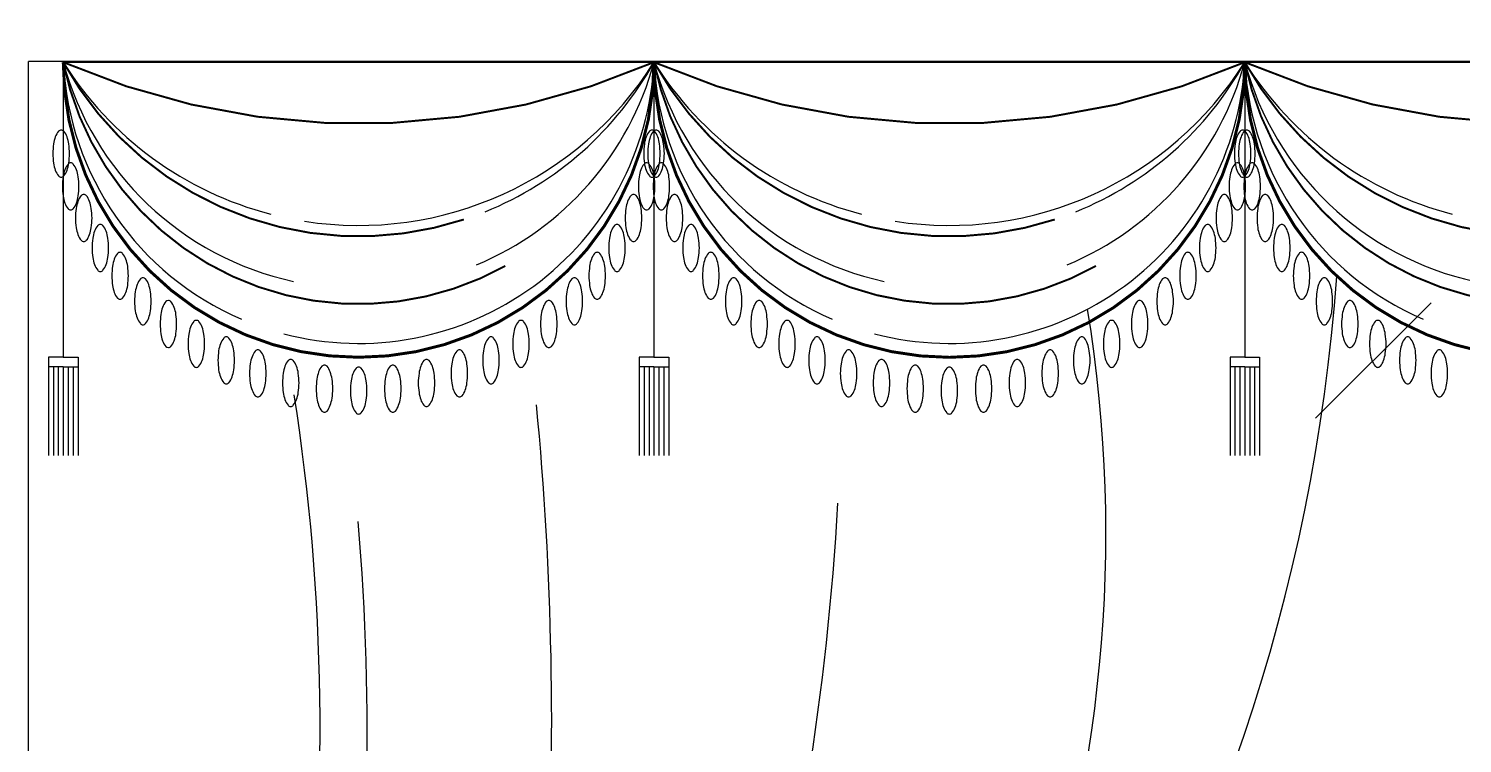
# Model space of a CAD drawing. Header units: millimetres. Extents: x 71641 to 191108, y -23091 to 29972.
# Drawn here: x 108719 to 109998, y -2816 to -2178 of the extents above; entities that cross this region are included whole.
import ezdxf

# ---------------------------------------------------------------- set-up
doc = ezdxf.new("R2010")
doc.units = ezdxf.units.MM
doc.layers.add('DM', color=6, linetype='Continuous')
doc.layers.add('DOOR', color=6, linetype='Continuous')

msp = doc.modelspace()

# ---------------------------------------------------------------- hatches: boundary and pattern name
h = msp.add_hatch()
h.set_pattern_fill('AR-RROOF', color=140, scale=25, angle=45, style=0)
h.set_pattern_definition([(45, (-4175.64, 6613.1), (538.8154, 1436.841), [9525, -1270, 3175, -635]), (45, (-3802.96, 7434.8), (-1046.2, 148.174), [1905, -209.55, 3810, -476.25]), (45, (-4332.8, 7219.26), (2034.028, 2635.7052), [5080, -889, 2540, -635])])
h.paths.add_polyline_path([(111320.6, -2378.3, 0.013181), (111320.1, -2376.6), (111320.1, -2376.6), (111320.1, -2376.6), (111320.6, -2378.1, -0.003718), (111318.9, -2353.5, -0.394282), (110960.5, -2386), (110960.5, -3877.1), (111707.7, -3877.1), (111707.7, -3320.3, -0.154951), (111322.1, -2395.9, -0.017547), (111321.6, -2400.1), (111321.6, -2400.1, 0.017547), (111322.1, -2395.9, -0.00267)])
h.paths.add_polyline_path([(111707.7, -3320.3), (111707.7, -3877.1), (112176.1, -3877.1, -0.007328), (112210, -3781.6), (112203.4, -3768.4), (112203.4, -3747.7, 0.095484), (112200.9, -3734.9), (112194.3, -3718.3), (112188.1, -3709, -0.094171)])
h.paths.add_polyline_path([(110960.5, -2386, -0.23153), (110858.7, -2177.9, -1), (110331.5, -2177.9), (110331.5, -2441.4), (110344.7, -2441.4), (110344.7, -2450.1), (110331.5, -2450.1), (110318.3, -2450.1), (110318.3, -2441.4), (110331.5, -2441.4), (110331.5, -2177.9, -0.658735), (109886.4, -2369.1, -0.166286), (109466.1, -3357.1), (109466.1, -3877.1), (110960.5, -3877.1)])
h.paths.add_polyline_path([(110845.5, -2441.4), (110858.7, -2441.4), (110871.9, -2441.4), (110871.9, -2450.1), (110858.7, -2450.1), (110845.5, -2450.1)], flags=16)
h.paths.add_polyline_path([(110623.3, -2489.5), (110623.3, -2489.5, 0.000001)], flags=16)
h.paths.add_polyline_path([(110653.4, -2484.3), (110653.4, -2484.3, 0.000001)], flags=16)
h.paths.add_polyline_path([(110595.1, -2492.2, 0.000665), (110595.1, -2492.2, -0.004456), (110595, -2492.2, 0.22453), (110597.4, -2491.2, 0.091563), (110600.3, -2486.1, 0.048293), (110601.8, -2479.8, 0.036075), (110602.5, -2471.2, 0.036075), (110601.8, -2462.6, 0.048293), (110600.3, -2456.3), (110600.3, -2456.3), (110600.3, -2456.3), (110600.3, -2456.3, 0.091563), (110597.4, -2451.3, 0.220552), (110595.1, -2450.2, 0.220552), (110592.8, -2451.3, 0.091563), (110589.9, -2456.3, 0.048293), (110588.3, -2462.6, 0.036075), (110587.7, -2471.2, 0.036075), (110588.3, -2479.8), (110588.3, -2479.8), (110588.3, -2479.8), (110588.3, -2479.8), (110588.3, -2479.8), (110588.3, -2479.8, 0.048293), (110589.9, -2486.1, 0.091563), (110592.8, -2491.2, 0.220552)], flags=16)
h.paths.add_polyline_path([(110678.3, -2447.3, 0.036075), (110677.7, -2455.9, 0.036075), (110678.3, -2464.5), (110678.3, -2464.5), (110678.3, -2464.5, 0.048293), (110679.8, -2470.8, 0.091563), (110682.7, -2475.9, 0.220552), (110685, -2476.9, 0.220552), (110687.3, -2475.9, 0.091563), (110690.2, -2470.8, 0.048292), (110691.8, -2464.5, 0.036075), (110692.4, -2455.9, 0.036075), (110691.8, -2447.3, 0.048293), (110690.2, -2441.1, 0.091563), (110687.3, -2436, 0.220552), (110685, -2434.9, 0.220552), (110682.7, -2436, 0.091563), (110679.8, -2441.1, 0.048293)], flags=16)
h.paths.add_polyline_path([(110562.3, -2489.5), (110562.3, -2489.5, 0.000001), (110562.3, -2489.5), (110562.3, -2489.5), (110562.3, -2489.5, 0.220552), (110564.6, -2490.5, 0.220552), (110566.9, -2489.5, 0.091563), (110569.8, -2484.4, 0.048293), (110571.4, -2478.1, 0.036075), (110572, -2469.5, 0.036075), (110571.4, -2460.9, 0.048293), (110569.8, -2454.6, 0.091563), (110566.9, -2449.5, 0.220551), (110564.6, -2448.5, 0.004636), (110564.5, -2448.5, -0.001549), (110564.6, -2448.5, 0.001551), (110564.5, -2448.5, -0.225421), (110566.9, -2449.5, -0.091563), (110569.8, -2454.6, -0.048292), (110571.4, -2460.9), (110571.4, -2460.9), (110571.4, -2460.9, -0.03575), (110572, -2469.4, -0.0364), (110571.4, -2478.1), (110571.4, -2478.1), (110571.4, -2478.1, -0.048292), (110569.8, -2484.4, -0.091562), (110566.9, -2489.5, -0.222274), (110564.6, -2490.5, -0.218832)], flags=16)
h.paths.add_polyline_path([(110715.5, -2424.3), (110715.5, -2424.3)], flags=16)
h.paths.add_polyline_path([(110536.8, -2444.4), (110536.8, -2444.4)], flags=16)
h.paths.add_polyline_path([(110740, -2450.5, 0.220552), (110742.3, -2449.4, 0.091563), (110745.2, -2444.3, 0.048293), (110746.7, -2438.1, 0.036075), (110747.3, -2429.5, 0.036075), (110746.7, -2420.9, 0.048293), (110745.2, -2414.6, 0.091563), (110742.3, -2409.5, 0.220552), (110740, -2408.5, 0.220552), (110737.7, -2409.5, 0.091563), (110734.8, -2414.6, 0.048293), (110733.2, -2420.9, 0.036075), (110732.6, -2429.5, 0.036075), (110733.2, -2438.1, 0.048293), (110734.8, -2444.3, 0.091563), (110737.7, -2449.4, 0.220552)], flags=16)
h.paths.add_polyline_path([(110505.1, -2434.9, -0.001548), (110505.1, -2434.9, 0.001548)], flags=16)
h.paths.add_polyline_path([(110772.2, -2411.8, 0.036075), (110771.6, -2403.2, 0.048293), (110770.1, -2396.9, 0.091563), (110767.2, -2391.8), (110767.2, -2391.8), (110767.2, -2391.8), (110767.2, -2391.8, -0.091562), (110770.1, -2396.9, -0.048293), (110771.6, -2403.2, -0.036075), (110772.2, -2411.8, -0.036075), (110771.6, -2420.4, -0.048293), (110770.1, -2426.7, -0.091563), (110767.2, -2431.8), (110767.2, -2431.8, 0.091562), (110770.1, -2426.7, 0.048292), (110771.6, -2420.4, 0.036075)], flags=16)
h.paths.add_polyline_path([(110471.7, -2459.1, 0.091563), (110474.6, -2464.2, 0.220551), (110476.9, -2465.3, 0.220552), (110479.2, -2464.2, 0.091562), (110482.2, -2459.1, 0.048293), (110483.7, -2452.8, 0.036075), (110484.3, -2444.2, 0.036075), (110483.7, -2435.6, 0.048293), (110482.2, -2429.4, 0.091562), (110479.2, -2424.3, 0.220552), (110476.9, -2423.2, 0.220552), (110474.6, -2424.3, 0.091563), (110471.7, -2429.4, 0.048293), (110470.2, -2435.6, 0.036075), (110469.6, -2444.2, 0.036075), (110470.2, -2452.8, 0.048293)], flags=16)
h.paths.add_polyline_path([(110785.3, -2411.4, 0.000002), (110785.3, -2411.4)], flags=16)
h.paths.add_polyline_path([(110452.5, -2449.4, 0.091563), (110455.4, -2444.3, 0.048293), (110457, -2438.1, 0.036075), (110457.6, -2429.5, 0.036075), (110457, -2420.9, 0.048293), (110455.4, -2414.6, 0.091563), (110452.5, -2409.5, 0.220552), (110450.2, -2408.5, 0.220552), (110447.9, -2409.5, 0.091563), (110445, -2414.6, 0.048293), (110443.5, -2420.9, 0.036075), (110442.9, -2429.5, 0.036075), (110443.5, -2438.1, 0.048293), (110445, -2444.3), (110445, -2444.3), (110445, -2444.3), (110445, -2444.3, 0.091563), (110447.9, -2449.4, 0.220552), (110450.2, -2450.5, 0.220552)], flags=16)
h.paths.add_polyline_path([(110954.8, -2431.8, 0.091563), (110957.8, -2426.7, 0.048293), (110959.3, -2420.4, 0.036075), (110959.9, -2411.8, 0.036075), (110959.3, -2403.2, 0.048293), (110957.8, -2396.9, 0.091563), (110954.8, -2391.8, 0.220551), (110952.5, -2390.8, 0.220551), (110950.2, -2391.8, 0.091563), (110947.3, -2396.9, 0.048293), (110945.8, -2403.2, 0.036075), (110945.2, -2411.8, 0.036075), (110945.8, -2420.4, 0.048293), (110947.3, -2426.7, 0.091562), (110950.2, -2431.8, 0.220552), (110952.5, -2432.8, 0.220551)], flags=16)
h.paths.add_polyline_path([(110929.8, -2370.4, 0.220552), (110927.5, -2371.5, 0.091563), (110924.6, -2376.6, 0.048293), (110923, -2382.9, 0.036075), (110922.4, -2391.5, 0.036075), (110923, -2400.1, 0.048292), (110924.6, -2406.3, 0.091563), (110927.5, -2411.4, 0.220551), (110929.8, -2412.5, 0.220552), (110932.1, -2411.4, 0.091563), (110935, -2406.3, 0.048292), (110936.5, -2400.1, 0.036075), (110937.1, -2391.5, 0.036075), (110936.5, -2382.9, 0.048293), (110935, -2376.6, 0.091562), (110932.1, -2371.5, 0.220552)], flags=16)
h.paths.add_polyline_path([(110805.7, -2388.6), (110805.7, -2388.6, 0.000001), (110805.7, -2388.6), (110805.7, -2388.6, 0.220552), (110808, -2389.7, 0.008958), (110808.1, -2389.7, -0.229965)], flags=16)
h.paths.add_polyline_path([(110432.1, -2420.4, 0.036075), (110432.7, -2411.8, 0.036075), (110432.1, -2403.2, 0.048293), (110430.5, -2396.9, 0.091563), (110427.6, -2391.8), (110427.6, -2391.8, -0.091563), (110430.5, -2396.9, -0.048292), (110432.1, -2403.2, -0.041233), (110432.7, -2413, -0.030919), (110432.1, -2420.4, -0.048293), (110430.5, -2426.7), (110430.5, -2426.7, 0.048293)], flags=16)
h.paths.add_polyline_path([(110911.7, -2388.6, 0.091563), (110914.6, -2383.6, 0.048293), (110916.2, -2377.3, 0.036075), (110916.8, -2368.7, 0.036075), (110916.2, -2360.1, 0.048293), (110914.6, -2353.8, 0.091563), (110911.7, -2348.7, 0.220552), (110909.4, -2347.7, 0.220552), (110907.1, -2348.7, 0.091562), (110904.2, -2353.8, 0.048292), (110902.7, -2360.1), (110902.7, -2360.1, -0.048292), (110904.2, -2353.8), (110904.2, -2353.8, 0.048292), (110902.7, -2360.1, 0.036075), (110902.1, -2368.7, 0.036075), (110902.7, -2377.3, 0.048293), (110904.2, -2383.6, 0.091563), (110907.1, -2388.6, 0.220551), (110909.4, -2389.7, 0.220552)], flags=16)
h.paths.add_polyline_path([(110818.3, -2343.8, 0.036075), (110818.9, -2352.4), (110818.9, -2352.4), (110818.9, -2352.4), (110818.9, -2352.4), (110818.9, -2352.4), (110818.9, -2352.4, -0.036075), (110818.3, -2343.8, -0.036075), (110818.9, -2335.2), (110818.9, -2335.2, 0.036075)], flags=16)
h.paths.add_polyline_path([(110404.8, -2411.4, 0.091563), (110407.8, -2406.3, 0.048293), (110409.3, -2400.1, 0.036075), (110409.9, -2391.5, 0.036075), (110409.3, -2382.9, 0.048293), (110407.8, -2376.6), (110407.8, -2376.6, -0.048293), (110409.3, -2382.9, -0.036075), (110409.9, -2391.5, -0.036075), (110409.3, -2400.1, -0.048293), (110407.8, -2406.3, -0.091563), (110404.8, -2411.4)], flags=16)
h.paths.add_polyline_path([(110891.8, -2364.8, 0.220552), (110894.1, -2363.7, 0.091563), (110897, -2358.6, 0.048293), (110898.5, -2352.4, 0.036075), (110899.1, -2343.8, 0.036075), (110898.5, -2335.2, 0.048293), (110897, -2328.9, 0.091563), (110894.1, -2323.8, 0.220552), (110891.8, -2322.8, 0.220552), (110889.5, -2323.8, 0.091563), (110886.5, -2328.9, 0.048292), (110885, -2335.2), (110885, -2335.2), (110885, -2335.2, 0.036075), (110884.4, -2343.8, 0.036075), (110885, -2352.4, 0.048292), (110886.5, -2358.6, 0.091563), (110889.5, -2363.7, 0.220552)], flags=16)
h.paths.add_polyline_path([(110838.1, -2337, 0.220552), (110840.4, -2338.1, 0.220552), (110842.7, -2337, 0.091563), (110845.6, -2331.9, 0.048292), (110847.2, -2325.7, 0.036075), (110847.8, -2317.1, 0.036075), (110847.2, -2308.5, 0.048293), (110845.6, -2302.2, 0.091563), (110842.7, -2297.1, 0.220551), (110840.4, -2296, 0.220552), (110838.1, -2297.1, 0.091562), (110835.2, -2302.2, 0.048292), (110833.7, -2308.5, 0.036075), (110833.1, -2317.1, 0.036075), (110833.7, -2325.7, 0.048292), (110835.2, -2331.9, 0.091563)], flags=16)
h.paths.add_polyline_path([(110382.2, -2347.7, 0.01172), (110382.1, -2347.7, -0.232874), (110384.5, -2348.7, -0.091562), (110387.4, -2353.8), (110387.4, -2353.8, 0.091563), (110384.5, -2348.7, 0.220551)], flags=16)
h.paths.add_polyline_path([(110874.7, -2337, -0.091563), (110871.8, -2331.9, -0.048293), (110870.2, -2325.7), (110870.2, -2325.7, 0.048293), (110871.8, -2331.9, 0.091563), (110874.7, -2337, 0.220552), (110877, -2338.1, 0.001556), (110877, -2338.1, -0.222184)], flags=16)
h.paths.add_polyline_path([(110218, -2414.6, 0.091563), (110215, -2409.5, 0.220551), (110212.7, -2408.5, 0.01172), (110212.6, -2408.5, -0.232874), (110215, -2409.5, -0.091562), (110218, -2414.6)], flags=17)
h.paths.add_polyline_path([(110188.3, -2464.2, 0.091562), (110191.2, -2459.1, 0.048293), (110192.8, -2452.8, 0.036075), (110193.4, -2444.2, 0.036075), (110192.8, -2435.6, 0.048293), (110191.2, -2429.4, 0.091563), (110188.3, -2424.3, 0.220551), (110186, -2423.2, 0.220551), (110183.7, -2424.3, 0.091563), (110180.8, -2429.4, 0.048293), (110179.3, -2435.6, 0.036075), (110178.6, -2444.2, 0.036075), (110179.3, -2452.8, 0.048293), (110180.8, -2459.1, 0.091563), (110183.7, -2464.2, 0.220552), (110186, -2465.3, 0.220552)], flags=16)
h.paths.add_polyline_path([(110237.6, -2390.8, 0.220551), (110235.3, -2391.8), (110235.3, -2391.8, -0.232873), (110237.8, -2390.8, -0.208294), (110239.9, -2391.8), (110239.9, -2391.8, 0.220552)], flags=17)
h.paths.add_polyline_path([(110160.1, -2475.9, 0.091563), (110163, -2470.8, 0.048292), (110164.6, -2464.5, 0.036075), (110165.2, -2455.9, 0.036075), (110164.6, -2447.3, 0.048293), (110163, -2441.1, 0.091563), (110160.1, -2436, 0.220552), (110157.8, -2434.9, 0.220552), (110155.5, -2436, 0.091563), (110152.6, -2441.1, 0.048293), (110151.1, -2447.3, 0.036075), (110150.4, -2455.9, 0.036075), (110151.1, -2464.5), (110151.1, -2464.5, -0.029868), (110150.5, -2457.4, -0.008559), (110150.4, -2455.4, 0.038437), (110151.1, -2464.5, 0.048292), (110152.6, -2470.8, 0.091563), (110155.5, -2475.9, 0.220552), (110157.8, -2476.9, 0.220552)], flags=16)
h.paths.add_polyline_path([(110258.1, -2411.4, 0.000001), (110258.1, -2411.4), (110258.1, -2411.4), (110258.1, -2411.4, 0.220552), (110260.4, -2412.5, 0.000547), (110260.4, -2412.5, -0.000077), (110260.4, -2412.5, 0.000078), (110260.4, -2412.5, -0.221127), (110258.1, -2411.4)], flags=17)
h.paths.add_polyline_path([(110126.2, -2484.3), (110126.2, -2484.3)], flags=16)
h.paths.add_polyline_path([(110858.6, -2279.8, -0.004018), (110858.7, -2279.3, 0.000144), (110858.7, -2279.3, 0.002319), (110858.6, -2279.8, 0.000125)], flags=16)
h.paths.add_polyline_path([(110364.6, -2364.8, 0.005141), (110364.6, -2364.8, -0.005143), (110364.6, -2364.8, 0.004138), (110364.6, -2364.8, -0.004136)], flags=16)
h.paths.add_polyline_path([(110283.1, -2388.6, 0.091563), (110286, -2383.6, 0.048293), (110287.5, -2377.3, 0.036075), (110288.1, -2368.7, 0.036075), (110287.5, -2360.1, 0.048293), (110286, -2353.8, 0.091563), (110283.1, -2348.7, 0.220552), (110280.8, -2347.7, 0.220552), (110278.5, -2348.7, 0.091563), (110275.5, -2353.8, 0.048292), (110274, -2360.1, 0.036075), (110273.4, -2368.7, 0.036075), (110274, -2377.3, 0.048293), (110275.5, -2383.6, 0.091563), (110278.5, -2388.6, 0.220551), (110280.8, -2389.7, 0.220552)], flags=17)
h.paths.add_polyline_path([(110098.2, -2490.5, 0.00727), (110098.2, -2490.5, 0.008961), (110098.4, -2490.5, 0.220552), (110100.7, -2489.5, 0.091563), (110103.6, -2484.4, 0.048292), (110105.1, -2478.1), (110105.1, -2478.1), (110105.1, -2478.1), (110105.1, -2478.1, -0.048292), (110103.6, -2484.4, -0.091563), (110100.7, -2489.5, -0.226962), (110098.3, -2490.5, -0.010127)], flags=16)
h.paths.add_polyline_path([(110291.7, -2352.4), (110291.7, -2352.4)], flags=17)
h.paths.add_polyline_path([(110073.1, -2456.3, 0.091563), (110070.2, -2451.3, 0.220552), (110067.9, -2450.2, 0.004636), (110067.8, -2450.2, -0.225418), (110070.2, -2451.3, -0.091562), (110073.1, -2456.3), (110073.1, -2456.3)], flags=16)
h.paths.add_polyline_path([(110850.1, -2268.1), (110850.1, -2268.1), (110850.1, -2268.1), (110850.1, -2268.1)], flags=16)
h.paths.add_polyline_path([(110350, -2338.1, -0.089876), (110348.9, -2338, 0.089876)], flags=16)
h.paths.add_polyline_path([(110310.9, -2337, 0.220552), (110313.2, -2338.1, 0.220552), (110315.5, -2337, 0.091563), (110318.4, -2331.9, 0.048293), (110319.9, -2325.7, 0.036075), (110320.6, -2317.1, 0.036075), (110319.9, -2308.5, 0.048293), (110318.4, -2302.2, 0.091563), (110315.5, -2297.1, 0.220551), (110313.2, -2296, 0.220552), (110310.9, -2297.1, 0.091563), (110308, -2302.2, 0.048293), (110306.5, -2308.5, 0.036075), (110305.8, -2317.1, 0.036075), (110306.5, -2325.7, 0.048293), (110308, -2331.9, 0.091563)], flags=17)
h.paths.add_polyline_path([(110037, -2448.5, -0.114882), (110038.4, -2448.7, 0.114882)], flags=16)
h.paths.add_polyline_path([(110012.5, -2449.5, 0.091563), (110009.6, -2444.4, 0.220551), (110007.3, -2443.4, 0.01172), (110007.1, -2443.4, -0.232874), (110009.6, -2444.4, -0.091563), (110012.5, -2449.5, -0.048293), (110014, -2455.8), (110014, -2455.8, 0.048293)], flags=16)
h.paths.add_polyline_path([(109971.2, -2464.5), (109971.2, -2464.5)], flags=16)
h.paths.add_polyline_path([(109944.5, -2459.1), (109944.5, -2459.1)], flags=16)
h.paths.add_polyline_path([(109925.3, -2449.4, 0.091563), (109928.2, -2444.3, 0.048293), (109929.7, -2438.1, 0.036075), (109930.4, -2429.5, 0.036075), (109929.7, -2420.9, 0.048293), (109928.2, -2414.6, 0.091563), (109925.3, -2409.5, 0.220552), (109923, -2408.5, 0.004636), (109922.9, -2408.5, -0.001549), (109923, -2408.5, 0.001551), (109922.9, -2408.5, -0.225421), (109925.3, -2409.5, -0.091562), (109928.2, -2414.6, -0.048293), (109929.7, -2420.9, -0.029076), (109930.3, -2427.8, -0.043077), (109929.7, -2438.1, -0.048292), (109928.2, -2444.3, -0.091563), (109925.3, -2449.4, -0.220865), (109923, -2450.5, -0.000029), (109923, -2450.5, 0.220896)], flags=16)
h.paths.add_polyline_path([(109900.4, -2431.8, 0.091563), (109903.3, -2426.7, 0.048293), (109904.8, -2420.4, 0.036075), (109905.5, -2411.8, 0.036075), (109904.8, -2403.2, 0.048293), (109903.3, -2396.9), (109903.3, -2396.9), (109903.3, -2396.9), (109903.3, -2396.9, 0.091563), (109900.4, -2391.8, 0.220552), (109898.1, -2390.8, 0.220551), (109895.8, -2391.8, 0.091563), (109892.9, -2396.9, 0.048292), (109891.3, -2403.2, 0.036075), (109890.7, -2411.8, 0.036075), (109891.3, -2420.4, 0.048293), (109892.9, -2426.7, 0.091563), (109895.8, -2431.8, 0.220552), (109898.1, -2432.8, 0.220552)], flags=17)

# ---------------------------------------------------------------- linework, layer by layer
at = {"color": 0}
for p in [(108718.9, -5007.1), (112455.2, -2207.1)]:
    msp.add_line(p, (108718.9, -2207.1), dxfattribs=at)
at = {"layer": 'DM', "color": 191}
for p, q in [((108749.8, -2207.9), (111385.9, -2207.9)), ((108736.6, -2471.4), (108736.6, -2559.2)), ((108749.8, -2471.4), (108736.6, -2471.4)), ((108749.8, -2480.1), (108736.6, -2480.1)), ((108741, -2480.1), (108741, -2559.2)), ((108745.4, -2480.1), (108745.4, -2559.2)), ((108749.8, -2471.4), (108763, -2471.4)), ((108749.8, -2480.1), (108763, -2480.1)), ((108749.8, -2480.1), (108749.8, -2559.2)), ((108754.2, -2480.1), (108754.2, -2559.2)), ((108758.6, -2480.1), (108758.6, -2559.2)), ((108763, -2471.4), (108763, -2559.2)), ((109277, -2471.4), (109263.9, -2471.4)), ((109277, -2471.4), (109263.9, -2471.4)), ((109263.9, -2471.4), (109263.9, -2559.2)), ((109277, -2480.1), (109263.9, -2480.1)), ((109277, -2480.1), (109263.9, -2480.1)), ((109268.2, -2480.1), (109268.2, -2559.2)), ((109272.6, -2480.1), (109272.6, -2559.2)), ((109277, -2471.4), (109290.2, -2471.4)), ((109277, -2471.4), (109290.2, -2471.4)), ((109277, -2480.1), (109290.2, -2480.1)), ((109277, -2480.1), (109277, -2559.2)), ((109277, -2480.1), (109290.2, -2480.1)), ((109281.4, -2480.1), (109281.4, -2559.2)), ((109285.8, -2480.1), (109285.8, -2559.2)), ((109290.2, -2471.4), (109290.2, -2559.2)), ((109791.1, -2471.4), (109791.1, -2559.2)), ((109804.3, -2471.4), (109791.1, -2471.4)), ((109804.3, -2471.4), (109791.1, -2471.4)), ((109804.3, -2480.1), (109791.1, -2480.1)), ((109804.3, -2480.1), (109791.1, -2480.1)), ((109795.5, -2480.1), (109795.5, -2559.2)), ((109799.9, -2480.1), (109799.9, -2559.2)), ((109804.3, -2471.4), (109817.4, -2471.4)), ((109804.3, -2471.4), (109817.4, -2471.4)), ((109804.3, -2480.1), (109817.4, -2480.1)), ((109804.3, -2480.1), (109804.3, -2559.2)), ((109804.3, -2480.1), (109817.4, -2480.1)), ((109808.7, -2480.1), (109808.7, -2559.2)), ((109813, -2480.1), (109813, -2559.2)), ((109817.4, -2471.4), (109817.4, -2559.2))]:
    msp.add_line(p, q, dxfattribs=at)
at = {"layer": 'DM', "color": 8}
for p, q in [((108749.8, -2207.9), (108749.8, -2471.4)), ((109277, -2207.9), (109277, -2471.4)), ((109804.3, -2207.9), (109804.3, -2471.4))]:
    msp.add_line(p, q, dxfattribs=at)
at = {"layer": 'DM', "color": 191}
for points in [[(108749.8, -2207.9, 2.64, 2.64, 1), (109277, -2207.9, 2.64, 2.64, 1)], [(109277, -2207.9, 2.64, 2.64, 1), (109804.3, -2207.9, 2.64, 2.64, 1)], [(109804.3, -2207.9, 2.64, 2.64, 1), (110331.5, -2207.9, 2.64, 2.64, 1)]]:
    msp.add_lwpolyline(points, format="xyseb", dxfattribs=at)
at = {"layer": 'DM', "color": 8}
for points in [[(108749.8, -2207.9, 1.76, 1.76, 0.208231), (109277, -2207.9, 1.76, 1.76, 0.208231)], [(108749.8, -2207.9, 1.76, 1.76, 0.508449), (109144.3, -2389.9, 1.76, 1.76, 0.508449)], [(108749.8, -2207.9, 1.76, 1.76, 0.360448), (109107.4, -2348.4, 1.76, 1.76, 0.360448)], [(109277, -2207.9, 1.76, 1.76, 0.208231), (109804.3, -2207.9, 1.76, 1.76, 0.208231)], [(109277, -2207.9, 1.76, 1.76, 0.508449), (109671.5, -2389.9, 1.76, 1.76, 0.508449)], [(109277, -2207.9, 1.76, 1.76, 0.360448), (109634.7, -2348.4, 1.76, 1.76, 0.360448)], [(109804.3, -2207.9, 1.76, 1.76, 0.208231), (110331.5, -2207.9, 1.76, 1.76, 0.208231)], [(109804.3, -2207.9, 1.76, 1.76, 0.508449), (110198.7, -2389.9, 1.76, 1.76, 0.508449)], [(109804.3, -2207.9, 1.76, 1.76, 0.360448), (110161.9, -2348.4, 1.76, 1.76, 0.360448)]]:
    msp.add_lwpolyline(points, format="xyseb", dxfattribs=at)
at = {"layer": 'DM', "color": 191}
for points in [[(108748, -2268.5, 0.220552), (108745.7, -2269.5, 0.091563), (108742.7, -2274.6, 0.048293), (108741.2, -2280.9, 0.036075), (108740.6, -2289.5, 0.036075), (108741.2, -2298.1, 0.048293), (108742.7, -2304.4, 0.091563), (108745.7, -2309.5, 0.220552), (108748, -2310.5, 0.220552), (108750.3, -2309.5, 0.091563), (108753.2, -2304.4, 0.048293), (108754.7, -2298.1, 0.036075), (108755.3, -2289.5, 0.036075), (108754.7, -2280.9, 0.048293), (108753.2, -2274.6, 0.091563), (108750.3, -2269.5, 0.220552)], [(108756.4, -2297.8, 0.220552), (108754.1, -2298.9, 0.091563), (108751.2, -2304, 0.048293), (108749.7, -2310.2, 0.036075), (108749, -2318.8, 0.036075), (108749.7, -2327.4, 0.048293), (108751.2, -2333.7, 0.091563), (108754.1, -2338.8, 0.220552), (108756.4, -2339.9, 0.220552), (108758.7, -2338.8, 0.091563), (108761.6, -2333.7, 0.048293), (108763.2, -2327.4, 0.036075), (108763.8, -2318.8, 0.036075), (108763.2, -2310.2, 0.048293), (108761.6, -2304, 0.091563), (108758.7, -2298.9, 0.220552)], [(109270.4, -2297.8, 0.220552), (109268.1, -2298.9, 0.091563), (109265.2, -2304, 0.048293), (109263.7, -2310.2, 0.036075), (109263.1, -2318.8, 0.036075), (109263.7, -2327.4, 0.048293), (109265.2, -2333.7, 0.091563), (109268.1, -2338.8, 0.220552), (109270.4, -2339.9, 0.220552), (109272.7, -2338.8, 0.091563), (109275.7, -2333.7, 0.048293), (109277.2, -2327.4, 0.036075), (109277.8, -2318.8, 0.036075), (109277.2, -2310.2, 0.048293), (109275.7, -2304, 0.091563), (109272.7, -2298.9, 0.220552)], [(109283.6, -2297.8, 0.220552), (109281.3, -2298.9, 0.091563), (109278.4, -2304, 0.048293), (109276.9, -2310.2, 0.036075), (109276.3, -2318.8, 0.036075), (109276.9, -2327.4, 0.048293), (109278.4, -2333.7, 0.091563), (109281.3, -2338.8, 0.220552), (109283.6, -2339.9, 0.220552), (109285.9, -2338.8, 0.091563), (109288.8, -2333.7, 0.048293), (109290.4, -2327.4, 0.036075), (109291, -2318.8, 0.036075), (109290.4, -2310.2, 0.048293), (109288.8, -2304, 0.091563), (109285.9, -2298.9, 0.220552)], [(109797.7, -2297.8, 0.220552), (109795.4, -2298.9, 0.091563), (109792.5, -2304, 0.048293), (109790.9, -2310.2, 0.036075), (109790.3, -2318.8, 0.036075), (109790.9, -2327.4, 0.048293), (109792.5, -2333.7, 0.091563), (109795.4, -2338.8, 0.220552), (109797.7, -2339.9, 0.220552), (109800, -2338.8, 0.091563), (109802.9, -2333.7, 0.048293), (109804.4, -2327.4, 0.036075), (109805, -2318.8, 0.036075), (109804.4, -2310.2, 0.048293), (109802.9, -2304, 0.091563), (109800, -2298.9, 0.220552)], [(109810.9, -2297.8, 0.220552), (109808.6, -2298.9, 0.091563), (109805.6, -2304, 0.048293), (109804.1, -2310.2, 0.036075), (109803.5, -2318.8, 0.036075), (109804.1, -2327.4, 0.048293), (109805.6, -2333.7, 0.091563), (109808.6, -2338.8, 0.220552), (109810.9, -2339.9, 0.220552), (109813.2, -2338.8, 0.091563), (109816.1, -2333.7, 0.048293), (109817.6, -2327.4, 0.036075), (109818.2, -2318.8, 0.036075), (109817.6, -2310.2, 0.048293), (109816.1, -2304, 0.091563), (109813.2, -2298.9, 0.220552)], [(108768.1, -2326, 0.220552), (108765.8, -2327.1, 0.091563), (108762.9, -2332.2, 0.048293), (108761.3, -2338.5, 0.036075), (108760.7, -2347.1, 0.036075), (108761.3, -2355.7, 0.048293), (108762.9, -2361.9, 0.091563), (108765.8, -2367, 0.220552), (108768.1, -2368.1, 0.220552), (108770.4, -2367, 0.091563), (108773.3, -2361.9, 0.048293), (108774.8, -2355.7, 0.036075), (108775.5, -2347.1, 0.036075), (108774.8, -2338.5, 0.048293), (108773.3, -2332.2, 0.091563), (108770.4, -2327.1, 0.220552)], [(109258.8, -2326, 0.220552), (109256.5, -2327.1, 0.091563), (109253.5, -2332.2, 0.048293), (109252, -2338.5, 0.036075), (109251.4, -2347.1, 0.036075), (109252, -2355.7, 0.048293), (109253.5, -2361.9, 0.091563), (109256.5, -2367, 0.220552), (109258.8, -2368.1, 0.220552), (109261.1, -2367, 0.091563), (109264, -2361.9, 0.048293), (109265.5, -2355.7, 0.036075), (109266.1, -2347.1, 0.036075), (109265.5, -2338.5, 0.048293), (109264, -2332.2, 0.091563), (109261.1, -2327.1, 0.220552)], [(109295.3, -2326, 0.220552), (109293, -2327.1, 0.091563), (109290.1, -2332.2, 0.048293), (109288.6, -2338.5, 0.036075), (109287.9, -2347.1, 0.036075), (109288.6, -2355.7, 0.048293), (109290.1, -2361.9, 0.091563), (109293, -2367, 0.220552), (109295.3, -2368.1, 0.220552), (109297.6, -2367, 0.091563), (109300.5, -2361.9, 0.048293), (109302.1, -2355.7, 0.036075), (109302.7, -2347.1, 0.036075), (109302.1, -2338.5, 0.048293), (109300.5, -2332.2, 0.091563), (109297.6, -2327.1, 0.220552)], [(109786, -2326, 0.220552), (109783.7, -2327.1, 0.091563), (109780.8, -2332.2, 0.048293), (109779.2, -2338.5, 0.036075), (109778.6, -2347.1, 0.036075), (109779.2, -2355.7, 0.048293), (109780.8, -2361.9, 0.091563), (109783.7, -2367, 0.220552), (109786, -2368.1, 0.220552), (109788.3, -2367, 0.091563), (109791.2, -2361.9, 0.048293), (109792.7, -2355.7, 0.036075), (109793.3, -2347.1, 0.036075), (109792.7, -2338.5, 0.048293), (109791.2, -2332.2, 0.091563), (109788.3, -2327.1, 0.220552)], [(109822.5, -2326, 0.220552), (109820.2, -2327.1, 0.091563), (109817.3, -2332.2, 0.048293), (109815.8, -2338.5, 0.036075), (109815.2, -2347.1, 0.036075), (109815.8, -2355.7, 0.048293), (109817.3, -2361.9, 0.091563), (109820.2, -2367, 0.220552), (109822.5, -2368.1, 0.220552), (109824.8, -2367, 0.091563), (109827.7, -2361.9, 0.048293), (109829.3, -2355.7, 0.036075), (109829.9, -2347.1, 0.036075), (109829.3, -2338.5, 0.048293), (109827.7, -2332.2, 0.091563), (109824.8, -2327.1, 0.220552)], [(108782.9, -2352.8, 0.220552), (108780.6, -2353.8, 0.091563), (108777.7, -2358.9, 0.048293), (108776.1, -2365.2, 0.036075), (108775.5, -2373.8, 0.036075), (108776.1, -2382.4, 0.048293), (108777.7, -2388.6, 0.091563), (108780.6, -2393.7, 0.220552), (108782.9, -2394.8, 0.220552), (108785.2, -2393.7, 0.091563), (108788.1, -2388.6, 0.048293), (108789.6, -2382.4, 0.036075), (108790.2, -2373.8, 0.036075), (108789.6, -2365.2, 0.048293), (108788.1, -2358.9, 0.091563), (108785.2, -2353.8, 0.220552)], [(109244, -2352.8, 0.220552), (109241.7, -2353.8, 0.091563), (109238.8, -2358.9, 0.048293), (109237.2, -2365.2, 0.036075), (109236.6, -2373.8, 0.036075), (109237.2, -2382.4, 0.048293), (109238.8, -2388.6, 0.091563), (109241.7, -2393.7, 0.220552), (109244, -2394.8, 0.220552), (109246.3, -2393.7, 0.091563), (109249.2, -2388.6, 0.048293), (109250.7, -2382.4, 0.036075), (109251.4, -2373.8, 0.036075), (109250.7, -2365.2, 0.048293), (109249.2, -2358.9, 0.091563), (109246.3, -2353.8, 0.220552)], [(109310.1, -2352.8, 0.220552), (109307.8, -2353.8, 0.091563), (109304.9, -2358.9, 0.048293), (109303.3, -2365.2, 0.036075), (109302.7, -2373.8, 0.036075), (109303.3, -2382.4, 0.048293), (109304.9, -2388.6, 0.091563), (109307.8, -2393.7, 0.220552), (109310.1, -2394.8, 0.220552), (109312.4, -2393.7, 0.091563), (109315.3, -2388.6, 0.048293), (109316.8, -2382.4, 0.036075), (109317.5, -2373.8, 0.036075), (109316.8, -2365.2, 0.048293), (109315.3, -2358.9, 0.091563), (109312.4, -2353.8, 0.220552)], [(109771.2, -2352.8, 0.220552), (109768.9, -2353.8, 0.091563), (109766, -2358.9, 0.048293), (109764.5, -2365.2, 0.036075), (109763.8, -2373.8, 0.036075), (109764.5, -2382.4, 0.048293), (109766, -2388.6, 0.091563), (109768.9, -2393.7, 0.220552), (109771.2, -2394.8, 0.220552), (109773.5, -2393.7, 0.091563), (109776.4, -2388.6, 0.048293), (109778, -2382.4, 0.036075), (109778.6, -2373.8, 0.036075), (109778, -2365.2, 0.048293), (109776.4, -2358.9, 0.091563), (109773.5, -2353.8, 0.220552)], [(109837.3, -2352.8, 0.220552), (109835, -2353.8, 0.091563), (109832.1, -2358.9, 0.048293), (109830.6, -2365.2, 0.036075), (109829.9, -2373.8, 0.036075), (109830.6, -2382.4, 0.048293), (109832.1, -2388.6, 0.091563), (109835, -2393.7, 0.220552), (109837.3, -2394.8, 0.220552), (109839.6, -2393.7, 0.091563), (109842.5, -2388.6, 0.048293), (109844.1, -2382.4, 0.036075), (109844.7, -2373.8, 0.036075), (109844.1, -2365.2, 0.048293), (109842.5, -2358.9, 0.091563), (109839.6, -2353.8, 0.220552)], [(108800.5, -2377.7, 0.220552), (108798.2, -2378.7, 0.091563), (108795.3, -2383.8, 0.048293), (108793.8, -2390.1, 0.036075), (108793.2, -2398.7, 0.036075), (108793.8, -2407.3, 0.048293), (108795.3, -2413.6, 0.091563), (108798.2, -2418.6, 0.220552), (108800.5, -2419.7, 0.220552), (108802.8, -2418.6, 0.091563), (108805.7, -2413.6, 0.048293), (108807.3, -2407.3, 0.036075), (108807.9, -2398.7, 0.036075), (108807.3, -2390.1, 0.048293), (108805.7, -2383.8, 0.091563), (108802.8, -2378.7, 0.220552)], [(109226.3, -2377.7, 0.220552), (109224, -2378.7, 0.091563), (109221.1, -2383.8, 0.048293), (109219.6, -2390.1, 0.036075), (109218.9, -2398.7, 0.036075), (109219.6, -2407.3, 0.048293), (109221.1, -2413.6, 0.091563), (109224, -2418.6, 0.220552), (109226.3, -2419.7, 0.220552), (109228.6, -2418.6, 0.091563), (109231.5, -2413.6, 0.048293), (109233.1, -2407.3, 0.036075), (109233.7, -2398.7, 0.036075), (109233.1, -2390.1, 0.048293), (109231.5, -2383.8, 0.091563), (109228.6, -2378.7, 0.220552)], [(109327.8, -2377.7, 0.220552), (109325.5, -2378.7, 0.091563), (109322.5, -2383.8, 0.048293), (109321, -2390.1, 0.036075), (109320.4, -2398.7, 0.036075), (109321, -2407.3, 0.048293), (109322.5, -2413.6, 0.091563), (109325.5, -2418.6, 0.220552), (109327.8, -2419.7, 0.220552), (109330.1, -2418.6, 0.091563), (109333, -2413.6, 0.048293), (109334.5, -2407.3, 0.036075), (109335.1, -2398.7, 0.036075), (109334.5, -2390.1, 0.048293), (109333, -2383.8, 0.091563), (109330.1, -2378.7, 0.220552)], [(109753.5, -2377.7, 0.220552), (109751.2, -2378.7, 0.091563), (109748.3, -2383.8, 0.048293), (109746.8, -2390.1, 0.036075), (109746.2, -2398.7, 0.036075), (109746.8, -2407.3, 0.048293), (109748.3, -2413.6, 0.091563), (109751.2, -2418.6, 0.220552), (109753.5, -2419.7, 0.220552), (109755.8, -2418.6, 0.091563), (109758.7, -2413.6, 0.048293), (109760.3, -2407.3, 0.036075), (109760.9, -2398.7, 0.036075), (109760.3, -2390.1, 0.048293), (109758.7, -2383.8, 0.091563), (109755.8, -2378.7, 0.220552)], [(109855, -2377.7, 0.220552), (109852.7, -2378.7, 0.091563), (109849.8, -2383.8, 0.048293), (109848.2, -2390.1, 0.036075), (109847.6, -2398.7, 0.036075), (109848.2, -2407.3, 0.048293), (109849.8, -2413.6, 0.091563), (109852.7, -2418.6, 0.220552), (109855, -2419.7, 0.220552), (109857.3, -2418.6, 0.091563), (109860.2, -2413.6, 0.048293), (109861.7, -2407.3, 0.036075), (109862.3, -2398.7, 0.036075), (109861.7, -2390.1, 0.048293), (109860.2, -2383.8, 0.091563), (109857.3, -2378.7, 0.220552)], [(108820.9, -2400.4, 0.220552), (108818.6, -2401.5, 0.091563), (108815.7, -2406.6, 0.048293), (108814.1, -2412.9, 0.036075), (108813.5, -2421.5, 0.036075), (108814.1, -2430.1, 0.048293), (108815.7, -2436.3, 0.091563), (108818.6, -2441.4, 0.220552), (108820.9, -2442.5, 0.220552), (108823.2, -2441.4, 0.091563), (108826.1, -2436.3, 0.048293), (108827.6, -2430.1, 0.036075), (108828.3, -2421.5, 0.036075), (108827.6, -2412.9, 0.048293), (108826.1, -2406.6, 0.091563), (108823.2, -2401.5, 0.220552)], [(109206, -2400.4, 0.220552), (109203.7, -2401.5, 0.091563), (109200.8, -2406.6, 0.048293), (109199.2, -2412.9, 0.036075), (109198.6, -2421.5, 0.036075), (109199.2, -2430.1, 0.048293), (109200.8, -2436.3, 0.091563), (109203.7, -2441.4, 0.220552), (109206, -2442.5, 0.220552), (109208.3, -2441.4, 0.091563), (109211.2, -2436.3, 0.048293), (109212.7, -2430.1, 0.036075), (109213.3, -2421.5, 0.036075), (109212.7, -2412.9, 0.048293), (109211.2, -2406.6, 0.091563), (109208.3, -2401.5, 0.220552)], [(109348.1, -2400.4, 0.220552), (109345.8, -2401.5, 0.091563), (109342.9, -2406.6, 0.048293), (109341.4, -2412.9, 0.036075), (109340.7, -2421.5, 0.036075), (109341.4, -2430.1, 0.048293), (109342.9, -2436.3, 0.091563), (109345.8, -2441.4, 0.220552), (109348.1, -2442.5, 0.220552), (109350.4, -2441.4, 0.091563), (109353.3, -2436.3, 0.048293), (109354.9, -2430.1, 0.036075), (109355.5, -2421.5, 0.036075), (109354.9, -2412.9, 0.048293), (109353.3, -2406.6, 0.091563), (109350.4, -2401.5, 0.220552)], [(109733.2, -2400.4, 0.220552), (109730.9, -2401.5, 0.091563), (109728, -2406.6, 0.048293), (109726.4, -2412.9, 0.036075), (109725.8, -2421.5, 0.036075), (109726.4, -2430.1, 0.048293), (109728, -2436.3, 0.091563), (109730.9, -2441.4, 0.220552), (109733.2, -2442.5, 0.220552), (109735.5, -2441.4, 0.091563), (109738.4, -2436.3, 0.048293), (109739.9, -2430.1, 0.036075), (109740.6, -2421.5, 0.036075), (109739.9, -2412.9, 0.048293), (109738.4, -2406.6, 0.091563), (109735.5, -2401.5, 0.220552)], [(109875.3, -2400.4, 0.220552), (109873, -2401.5, 0.091563), (109870.1, -2406.6, 0.048293), (109868.6, -2412.9, 0.036075), (109868, -2421.5, 0.036075), (109868.6, -2430.1, 0.048293), (109870.1, -2436.3, 0.091563), (109873, -2441.4, 0.220552), (109875.3, -2442.5, 0.220552), (109877.6, -2441.4, 0.091563), (109880.5, -2436.3, 0.048293), (109882.1, -2430.1, 0.036075), (109882.7, -2421.5, 0.036075), (109882.1, -2412.9, 0.048293), (109880.5, -2406.6, 0.091563), (109877.6, -2401.5, 0.220552)], [(108843.6, -2420.8, 0.220552), (108841.4, -2421.8, 0.091563), (108838.4, -2426.9, 0.048293), (108836.9, -2433.2, 0.036075), (108836.3, -2441.8, 0.036075), (108836.9, -2450.4, 0.048293), (108838.4, -2456.7, 0.091563), (108841.4, -2461.8, 0.220552), (108843.6, -2462.8, 0.220552), (108845.9, -2461.8, 0.091563), (108848.9, -2456.7, 0.048293), (108850.4, -2450.4, 0.036075), (108851, -2441.8, 0.036075), (108850.4, -2433.2, 0.048293), (108848.9, -2426.9, 0.091563), (108845.9, -2421.8, 0.220552)], [(109183.2, -2420.8, 0.220552), (109180.9, -2421.8, 0.091563), (109178, -2426.9, 0.048293), (109176.4, -2433.2, 0.036075), (109175.8, -2441.8, 0.036075), (109176.4, -2450.4, 0.048293), (109178, -2456.7, 0.091563), (109180.9, -2461.8, 0.220552), (109183.2, -2462.8, 0.220552), (109185.5, -2461.8, 0.091563), (109188.4, -2456.7, 0.048293), (109189.9, -2450.4, 0.036075), (109190.6, -2441.8, 0.036075), (109189.9, -2433.2, 0.048293), (109188.4, -2426.9, 0.091563), (109185.5, -2421.8, 0.220552)], [(109370.9, -2420.8, 0.220552), (109368.6, -2421.8, 0.091563), (109365.7, -2426.9, 0.048293), (109364.1, -2433.2, 0.036075), (109363.5, -2441.8, 0.036075), (109364.1, -2450.4, 0.048293), (109365.7, -2456.7, 0.091563), (109368.6, -2461.8, 0.220552), (109370.9, -2462.8, 0.220552), (109373.2, -2461.8, 0.091563), (109376.1, -2456.7, 0.048293), (109377.6, -2450.4, 0.036075), (109378.2, -2441.8, 0.036075), (109377.6, -2433.2, 0.048293), (109376.1, -2426.9, 0.091563), (109373.2, -2421.8, 0.220552)], [(109710.4, -2420.8, 0.220552), (109708.1, -2421.8, 0.091563), (109705.2, -2426.9, 0.048293), (109703.7, -2433.2, 0.036075), (109703.1, -2441.8, 0.036075), (109703.7, -2450.4, 0.048293), (109705.2, -2456.7, 0.091563), (109708.1, -2461.8, 0.220552), (109710.4, -2462.8, 0.220552), (109712.7, -2461.8, 0.091563), (109715.6, -2456.7, 0.048293), (109717.2, -2450.4, 0.036075), (109717.8, -2441.8, 0.036075), (109717.2, -2433.2, 0.048293), (109715.6, -2426.9, 0.091563), (109712.7, -2421.8, 0.220552)], [(109898.1, -2420.8, 0.220552), (109895.8, -2421.8, 0.091563), (109892.9, -2426.9, 0.048293), (109891.3, -2433.2, 0.036075), (109890.7, -2441.8, 0.036075), (109891.3, -2450.4, 0.048293), (109892.9, -2456.7, 0.091563), (109895.8, -2461.8, 0.220552), (109898.1, -2462.8, 0.220552), (109900.4, -2461.8, 0.091563), (109903.3, -2456.7, 0.048293), (109904.8, -2450.4, 0.036075), (109905.5, -2441.8, 0.036075), (109904.8, -2433.2, 0.048293), (109903.3, -2426.9, 0.091563), (109900.4, -2421.8, 0.220552)], [(108868.6, -2438.5, 0.220552), (108866.3, -2439.5, 0.091563), (108863.3, -2444.6, 0.048293), (108861.8, -2450.9, 0.036075), (108861.2, -2459.5, 0.036075), (108861.8, -2468.1, 0.048293), (108863.3, -2474.3, 0.091563), (108866.3, -2479.4, 0.220552), (108868.6, -2480.5, 0.220552), (108870.9, -2479.4, 0.091563), (108873.8, -2474.3, 0.048293), (108875.3, -2468.1, 0.036075), (108875.9, -2459.5, 0.036075), (108875.3, -2450.9, 0.048293), (108873.8, -2444.6, 0.091563), (108870.9, -2439.5, 0.220552)], [(109158.3, -2438.5, 0.220552), (109156, -2439.5, 0.091563), (109153.1, -2444.6, 0.048293), (109151.5, -2450.9, 0.036075), (109150.9, -2459.5, 0.036075), (109151.5, -2468.1, 0.048293), (109153.1, -2474.3, 0.091563), (109156, -2479.4, 0.220552), (109158.3, -2480.5, 0.220552), (109160.6, -2479.4, 0.091563), (109163.5, -2474.3, 0.048293), (109165, -2468.1, 0.036075), (109165.7, -2459.5, 0.036075), (109165, -2450.9, 0.048293), (109163.5, -2444.6, 0.091563), (109160.6, -2439.5, 0.220552)], [(109395.8, -2438.5, 0.220552), (109393.5, -2439.5, 0.091563), (109390.6, -2444.6, 0.048293), (109389, -2450.9, 0.036075), (109388.4, -2459.5, 0.036075), (109389, -2468.1, 0.048293), (109390.6, -2474.3, 0.091563), (109393.5, -2479.4, 0.220552), (109395.8, -2480.5, 0.220552), (109398.1, -2479.4, 0.091563), (109401, -2474.3, 0.048293), (109402.5, -2468.1, 0.036075), (109403.1, -2459.5, 0.036075), (109402.5, -2450.9, 0.048293), (109401, -2444.6, 0.091563), (109398.1, -2439.5, 0.220552)], [(109685.5, -2438.5, 0.220552), (109683.2, -2439.5, 0.091563), (109680.3, -2444.6, 0.048293), (109678.8, -2450.9, 0.036075), (109678.1, -2459.5, 0.036075), (109678.8, -2468.1, 0.048293), (109680.3, -2474.3, 0.091563), (109683.2, -2479.4, 0.220552), (109685.5, -2480.5, 0.220552), (109687.8, -2479.4, 0.091563), (109690.7, -2474.3, 0.048293), (109692.3, -2468.1, 0.036075), (109692.9, -2459.5, 0.036075), (109692.3, -2450.9, 0.048293), (109690.7, -2444.6, 0.091563), (109687.8, -2439.5, 0.220552)], [(109923, -2438.5, 0.220552), (109920.7, -2439.5, 0.091563), (109917.8, -2444.6, 0.048293), (109916.2, -2450.9, 0.036075), (109915.6, -2459.5, 0.036075), (109916.2, -2468.1, 0.048293), (109917.8, -2474.3, 0.091563), (109920.7, -2479.4, 0.220552), (109923, -2480.5, 0.220552), (109925.3, -2479.4, 0.091563), (109928.2, -2474.3, 0.048293), (109929.7, -2468.1, 0.036075), (109930.4, -2459.5, 0.036075), (109929.7, -2450.9, 0.048293), (109928.2, -2444.6, 0.091563), (109925.3, -2439.5, 0.220552)], [(108895.3, -2453.2, 0.220552), (108893, -2454.3, 0.091563), (108890.1, -2459.4, 0.048293), (108888.5, -2465.6, 0.036075), (108887.9, -2474.2, 0.036075), (108888.5, -2482.8, 0.048293), (108890.1, -2489.1, 0.091563), (108893, -2494.2, 0.220552), (108895.3, -2495.3, 0.220552), (108897.6, -2494.2, 0.091563), (108900.5, -2489.1, 0.048293), (108902, -2482.8, 0.036075), (108902.6, -2474.2, 0.036075), (108902, -2465.6, 0.048293), (108900.5, -2459.4, 0.091563), (108897.6, -2454.3, 0.220552)], [(109131.6, -2453.2, 0.220552), (109129.3, -2454.3, 0.091563), (109126.4, -2459.4, 0.048293), (109124.8, -2465.6, 0.036075), (109124.2, -2474.2, 0.036075), (109124.8, -2482.8, 0.048293), (109126.4, -2489.1, 0.091563), (109129.3, -2494.2, 0.220552), (109131.6, -2495.3, 0.220552), (109133.9, -2494.2, 0.091563), (109136.8, -2489.1, 0.048293), (109138.3, -2482.8, 0.036075), (109138.9, -2474.2, 0.036075), (109138.3, -2465.6, 0.048293), (109136.8, -2459.4, 0.091563), (109133.9, -2454.3, 0.220552)], [(109422.5, -2453.2, 0.220552), (109420.2, -2454.3, 0.091563), (109417.3, -2459.4, 0.048293), (109415.8, -2465.6, 0.036075), (109415.1, -2474.2, 0.036075), (109415.8, -2482.8, 0.048293), (109417.3, -2489.1, 0.091563), (109420.2, -2494.2, 0.220552), (109422.5, -2495.3, 0.220552), (109424.8, -2494.2, 0.091563), (109427.7, -2489.1, 0.048293), (109429.3, -2482.8, 0.036075), (109429.9, -2474.2, 0.036075), (109429.3, -2465.6, 0.048293), (109427.7, -2459.4, 0.091563), (109424.8, -2454.3, 0.220552)], [(109658.8, -2453.2, 0.220552), (109656.5, -2454.3, 0.091563), (109653.6, -2459.4, 0.048293), (109652, -2465.6, 0.036075), (109651.4, -2474.2, 0.036075), (109652, -2482.8, 0.048293), (109653.6, -2489.1, 0.091563), (109656.5, -2494.2, 0.220552), (109658.8, -2495.3, 0.220552), (109661.1, -2494.2, 0.091563), (109664, -2489.1, 0.048293), (109665.5, -2482.8, 0.036075), (109666.2, -2474.2, 0.036075), (109665.5, -2465.6, 0.048293), (109664, -2459.4, 0.091563), (109661.1, -2454.3, 0.220552)], [(109949.7, -2453.2, 0.220552), (109947.4, -2454.3, 0.091563), (109944.5, -2459.4, 0.048293), (109943, -2465.6, 0.036075), (109942.4, -2474.2, 0.036075), (109943, -2482.8, 0.048293), (109944.5, -2489.1, 0.091563), (109947.4, -2494.2, 0.220552), (109949.7, -2495.3, 0.220552), (109952, -2494.2, 0.091563), (109954.9, -2489.1, 0.048293), (109956.5, -2482.8, 0.036075), (109957.1, -2474.2, 0.036075), (109956.5, -2465.6, 0.048293), (109954.9, -2459.4, 0.091563), (109952, -2454.3, 0.220552)], [(108923.5, -2464.9, 0.220552), (108921.2, -2466, 0.091563), (108918.3, -2471.1, 0.048293), (108916.7, -2477.3, 0.036075), (108916.1, -2485.9, 0.036075), (108916.7, -2494.5, 0.048293), (108918.3, -2500.8, 0.091563), (108921.2, -2505.9, 0.220552), (108923.5, -2506.9, 0.220552), (108925.8, -2505.9, 0.091563), (108928.7, -2500.8, 0.048293), (108930.2, -2494.5, 0.036075), (108930.9, -2485.9, 0.036075), (108930.2, -2477.3, 0.048293), (108928.7, -2471.1, 0.091563), (108925.8, -2466, 0.220552)], [(109103.4, -2464.9, 0.220552), (109101.1, -2466, 0.091563), (109098.1, -2471.1, 0.048293), (109096.6, -2477.3, 0.036075), (109096, -2485.9, 0.036075), (109096.6, -2494.5, 0.048293), (109098.1, -2500.8, 0.091563), (109101.1, -2505.9, 0.220552), (109103.4, -2506.9, 0.220552), (109105.7, -2505.9, 0.091563), (109108.6, -2500.8, 0.048293), (109110.1, -2494.5, 0.036075), (109110.7, -2485.9, 0.036075), (109110.1, -2477.3, 0.048293), (109108.6, -2471.1, 0.091563), (109105.7, -2466, 0.220552)], [(109450.7, -2464.9, 0.220552), (109448.4, -2466, 0.091563), (109445.5, -2471.1, 0.048293), (109444, -2477.3, 0.036075), (109443.3, -2485.9, 0.036075), (109444, -2494.5, 0.048293), (109445.5, -2500.8, 0.091563), (109448.4, -2505.9, 0.220552), (109450.7, -2506.9, 0.220552), (109453, -2505.9, 0.091563), (109455.9, -2500.8, 0.048293), (109457.5, -2494.5, 0.036075), (109458.1, -2485.9, 0.036075), (109457.5, -2477.3, 0.048293), (109455.9, -2471.1, 0.091563), (109453, -2466, 0.220552)], [(109630.6, -2464.9, 0.220552), (109628.3, -2466, 0.091563), (109625.4, -2471.1, 0.048293), (109623.8, -2477.3, 0.036075), (109623.2, -2485.9, 0.036075), (109623.8, -2494.5, 0.048293), (109625.4, -2500.8, 0.091563), (109628.3, -2505.9, 0.220552), (109630.6, -2506.9, 0.220552), (109632.9, -2505.9, 0.091563), (109635.8, -2500.8, 0.048293), (109637.3, -2494.5, 0.036075), (109638, -2485.9, 0.036075), (109637.3, -2477.3, 0.048293), (109635.8, -2471.1, 0.091563), (109632.9, -2466, 0.220552)], [(109977.9, -2464.9, 0.220552), (109975.6, -2466, 0.091563), (109972.7, -2471.1, 0.048293), (109971.2, -2477.3, 0.036075), (109970.6, -2485.9, 0.036075), (109971.2, -2494.5, 0.048293), (109972.7, -2500.8, 0.091563), (109975.6, -2505.9, 0.220552), (109977.9, -2506.9, 0.220552), (109980.2, -2505.9, 0.091563), (109983.1, -2500.8, 0.048293), (109984.7, -2494.5, 0.036075), (109985.3, -2485.9, 0.036075), (109984.7, -2477.3, 0.048293), (109983.1, -2471.1, 0.091563), (109980.2, -2466, 0.220552)], [(108952.8, -2473.4, 0.220552), (108950.5, -2474.4, 0.091563), (108947.6, -2479.5, 0.048293), (108946.1, -2485.8, 0.036075), (108945.5, -2494.4, 0.036075), (108946.1, -2503, 0.048293), (108947.6, -2509.2, 0.091563), (108950.5, -2514.3, 0.220552), (108952.8, -2515.4, 0.220552), (108955.1, -2514.3, 0.091563), (108958, -2509.2, 0.048293), (108959.6, -2503, 0.036075), (108960.2, -2494.4, 0.036075), (108959.6, -2485.8, 0.048293), (108958, -2479.5, 0.091563), (108955.1, -2474.4, 0.220552)], [(108982.9, -2478.5, 0.220552), (108980.6, -2479.5, 0.091563), (108977.7, -2484.6, 0.048293), (108976.2, -2490.9, 0.036075), (108975.6, -2499.5, 0.036075), (108976.2, -2508.1, 0.048293), (108977.7, -2514.4, 0.091563), (108980.6, -2519.5, 0.220552), (108982.9, -2520.5, 0.220552), (108985.2, -2519.5, 0.091563), (108988.1, -2514.4, 0.048293), (108989.7, -2508.1, 0.036075), (108990.3, -2499.5, 0.036075), (108989.7, -2490.9, 0.048293), (108988.1, -2484.6, 0.091563), (108985.2, -2479.5, 0.220552)], [(109013.4, -2480.2, 0.220552), (109011.1, -2481.3, 0.091563), (109008.2, -2486.3, 0.048293), (109006.7, -2492.6, 0.036075), (109006.1, -2501.2, 0.036075), (109006.7, -2509.8, 0.048293), (109008.2, -2516.1, 0.091563), (109011.1, -2521.2, 0.220552), (109013.4, -2522.2, 0.220552), (109015.7, -2521.2, 0.091563), (109018.6, -2516.1, 0.048293), (109020.2, -2509.8, 0.036075), (109020.8, -2501.2, 0.036075), (109020.2, -2492.6, 0.048293), (109018.6, -2486.3, 0.091563), (109015.7, -2481.3, 0.220552)], [(109043.9, -2478.5, 0.220552), (109041.6, -2479.5, 0.091563), (109038.7, -2484.6, 0.048293), (109037.2, -2490.9, 0.036075), (109036.5, -2499.5, 0.036075), (109037.2, -2508.1, 0.048293), (109038.7, -2514.4, 0.091563), (109041.6, -2519.5, 0.220552), (109043.9, -2520.5, 0.220552), (109046.2, -2519.5, 0.091563), (109049.1, -2514.4, 0.048293), (109050.7, -2508.1, 0.036075), (109051.3, -2499.5, 0.036075), (109050.7, -2490.9, 0.048293), (109049.1, -2484.6, 0.091563), (109046.2, -2479.5, 0.220552)], [(109074, -2473.4, 0.220552), (109071.7, -2474.4, 0.091563), (109068.8, -2479.5, 0.048293), (109067.3, -2485.8, 0.036075), (109066.6, -2494.4, 0.036075), (109067.3, -2503, 0.048293), (109068.8, -2509.2, 0.091563), (109071.7, -2514.3, 0.220552), (109074, -2515.4, 0.220552), (109076.3, -2514.3, 0.091563), (109079.2, -2509.2, 0.048293), (109080.8, -2503, 0.036075), (109081.4, -2494.4, 0.036075), (109080.8, -2485.8, 0.048293), (109079.2, -2479.5, 0.091563), (109076.3, -2474.4, 0.220552)], [(109480.1, -2473.4, 0.220552), (109477.8, -2474.4, 0.091563), (109474.8, -2479.5, 0.048293), (109473.3, -2485.8, 0.036075), (109472.7, -2494.4, 0.036075), (109473.3, -2503, 0.048293), (109474.8, -2509.2, 0.091563), (109477.8, -2514.3, 0.220552), (109480.1, -2515.4, 0.220552), (109482.4, -2514.3, 0.091563), (109485.3, -2509.2, 0.048293), (109486.8, -2503, 0.036075), (109487.4, -2494.4, 0.036075), (109486.8, -2485.8, 0.048293), (109485.3, -2479.5, 0.091563), (109482.4, -2474.4, 0.220552)], [(109510.2, -2478.5, 0.220552), (109507.9, -2479.5, 0.091563), (109504.9, -2484.6, 0.048293), (109503.4, -2490.9, 0.036075), (109502.8, -2499.5, 0.036075), (109503.4, -2508.1, 0.048293), (109504.9, -2514.4, 0.091563), (109507.9, -2519.5, 0.220552), (109510.2, -2520.5, 0.220552), (109512.5, -2519.5, 0.091563), (109515.4, -2514.4, 0.048293), (109516.9, -2508.1, 0.036075), (109517.5, -2499.5, 0.036075), (109516.9, -2490.9, 0.048293), (109515.4, -2484.6, 0.091563), (109512.5, -2479.5, 0.220552)], [(109540.6, -2480.2, 0.220552), (109538.3, -2481.3, 0.091563), (109535.4, -2486.3, 0.048293), (109533.9, -2492.6, 0.036075), (109533.3, -2501.2, 0.036075), (109533.9, -2509.8, 0.048293), (109535.4, -2516.1, 0.091563), (109538.3, -2521.2, 0.220552), (109540.6, -2522.2, 0.220552), (109542.9, -2521.2, 0.091563), (109545.9, -2516.1, 0.048293), (109547.4, -2509.8, 0.036075), (109548, -2501.2, 0.036075), (109547.4, -2492.6, 0.048293), (109545.9, -2486.3, 0.091563), (109542.9, -2481.3, 0.220552)], [(109571.1, -2478.5, 0.220552), (109568.8, -2479.5, 0.091563), (109565.9, -2484.6, 0.048293), (109564.4, -2490.9, 0.036075), (109563.8, -2499.5, 0.036075), (109564.4, -2508.1, 0.048293), (109565.9, -2514.4, 0.091563), (109568.8, -2519.5, 0.220552), (109571.1, -2520.5, 0.220552), (109573.4, -2519.5, 0.091563), (109576.3, -2514.4, 0.048293), (109577.9, -2508.1, 0.036075), (109578.5, -2499.5, 0.036075), (109577.9, -2490.9, 0.048293), (109576.3, -2484.6, 0.091563), (109573.4, -2479.5, 0.220552)], [(109601.2, -2473.4, 0.220552), (109598.9, -2474.4, 0.091563), (109596, -2479.5, 0.048293), (109594.5, -2485.8, 0.036075), (109593.9, -2494.4, 0.036075), (109594.5, -2503, 0.048293), (109596, -2509.2, 0.091563), (109598.9, -2514.3, 0.220552), (109601.2, -2515.4, 0.220552), (109603.5, -2514.3, 0.091563), (109606.5, -2509.2, 0.048293), (109608, -2503, 0.036075), (109608.6, -2494.4, 0.036075), (109608, -2485.8, 0.048293), (109606.5, -2479.5, 0.091563), (109603.5, -2474.4, 0.220552)]]:
    msp.add_lwpolyline(points, format="xyb", close=True, dxfattribs=at)
at = {"layer": 'DM', "color": 8}
for points in [[(109275.2, -2268.5, 0.220552), (109272.9, -2269.5, 0.091563), (109270, -2274.6, 0.048293), (109268.4, -2280.9, 0.036075), (109267.8, -2289.5, 0.036075), (109268.4, -2298.1, 0.048293), (109270, -2304.4, 0.091563), (109272.9, -2309.5, 0.220552), (109275.2, -2310.5, 0.220552), (109277.5, -2309.5, 0.091563), (109280.4, -2304.4, 0.048293), (109281.9, -2298.1, 0.036075), (109282.5, -2289.5, 0.036075), (109281.9, -2280.9, 0.048293), (109280.4, -2274.6, 0.091563), (109277.5, -2269.5, 0.220552)], [(109278.9, -2268.5, 0.220552), (109276.6, -2269.5, 0.091563), (109273.7, -2274.6, 0.048293), (109272.1, -2280.9, 0.036075), (109271.5, -2289.5, 0.036075), (109272.1, -2298.1, 0.048293), (109273.7, -2304.4, 0.091563), (109276.6, -2309.5, 0.220552), (109278.9, -2310.5, 0.220552), (109281.2, -2309.5, 0.091563), (109284.1, -2304.4, 0.048293), (109285.6, -2298.1, 0.036075), (109286.3, -2289.5, 0.036075), (109285.6, -2280.9, 0.048293), (109284.1, -2274.6, 0.091563), (109281.2, -2269.5, 0.220552)], [(109802.4, -2268.5, 0.220552), (109800.1, -2269.5, 0.091563), (109797.2, -2274.6, 0.048293), (109795.6, -2280.9, 0.036075), (109795, -2289.5, 0.036075), (109795.6, -2298.1, 0.048293), (109797.2, -2304.4, 0.091563), (109800.1, -2309.5, 0.220552), (109802.4, -2310.5, 0.220552), (109804.7, -2309.5, 0.091563), (109807.6, -2304.4, 0.048293), (109809.1, -2298.1, 0.036075), (109809.8, -2289.5, 0.036075), (109809.1, -2280.9, 0.048293), (109807.6, -2274.6, 0.091563), (109804.7, -2269.5, 0.220552)], [(109806.1, -2268.5, 0.220552), (109803.8, -2269.5, 0.091563), (109800.9, -2274.6, 0.048293), (109799.4, -2280.9, 0.036075), (109798.7, -2289.5, 0.036075), (109799.4, -2298.1, 0.048293), (109800.9, -2304.4, 0.091563), (109803.8, -2309.5, 0.220552), (109806.1, -2310.5, 0.220552), (109808.4, -2309.5, 0.091563), (109811.3, -2304.4, 0.048293), (109812.9, -2298.1, 0.036075), (109813.5, -2289.5, 0.036075), (109812.9, -2280.9, 0.048293), (109811.3, -2274.6, 0.091563), (109808.4, -2269.5, 0.220552)]]:
    msp.add_lwpolyline(points, format="xyb", close=True, dxfattribs=at)
at = {"layer": 'DM', "color": 191}
msp.add_polyline3d([(108749.6, -2207.1, 0), (108749.6, -2207.1, 0)], dxfattribs=at)
msp.add_polyline3d([(108749.6, -2207.1, 0), (108749.6, -2207.1, 0)], dxfattribs=at)
at = {"layer": 'DM', "color": 8}
for centre, radius, start, end in [((109013.4, -2195.2), 263.9, 182.7517, 246.6603), ((109013.4, -2137), 273, 195.0589, 257.709), ((109013.4, -2042.5), 311.2, 212.1017, 255.3927), ((109013.4, -2195.2), 263.9, 255.3602, 357.2483), ((109013.4, -2042.5), 311.2, 261.0781, 327.8983), ((109013.4, -2137), 273, 292.655, 344.9411), ((109013.4, -2062.3), 301.1, 292.0029, 331.0952), ((109540.6, -2195.2), 263.9, 182.7517, 246.6603), ((109540.6, -2137), 273, 195.0589, 257.709), ((109540.6, -2042.5), 311.2, 212.1017, 255.3927), ((109540.6, -2195.2), 263.9, 255.3602, 357.2483), ((109540.6, -2042.5), 311.2, 261.0781, 327.8983), ((109540.6, -2137), 273, 292.655, 344.9411), ((109540.6, -2062.3), 301.1, 292.0029, 331.0952), ((110067.9, -2195.2), 263.9, 182.7517, 246.6603), ((110067.9, -2137), 273, 195.0589, 257.709), ((110067.9, -2042.5), 311.2, 212.1017, 255.3927), ((108232, -2278.7), 1658.8, 298.3193, 355.838), ((108449.4, -2628.7), 1230.9, 310.4975, 9.3587), ((106174.1, -2798.9), 3011.6, 348.2692, 5.429), ((107033.7, -2466.8), 2411.2, 333.0568, 356.7914), ((106815.5, -2805.3), 2205.5, 339.0973, 4.8667)]:
    msp.add_arc(centre, radius, start, end, dxfattribs=at)
at = {"layer": 'DM', "color": 191}
for centre in [(109540.6, -2207.9), (110067.9, -2207.9)]:
    msp.add_arc(centre, 263.6, 180, 0, dxfattribs=at)
at = {"layer": 'DOOR', "color": 191, "linetype": 'Continuous'}
msp.add_arc((107040.5, -2803), 1938.5, 352.7724, 8.8427, dxfattribs=at)

doc.saveas('drawing.dxf')
